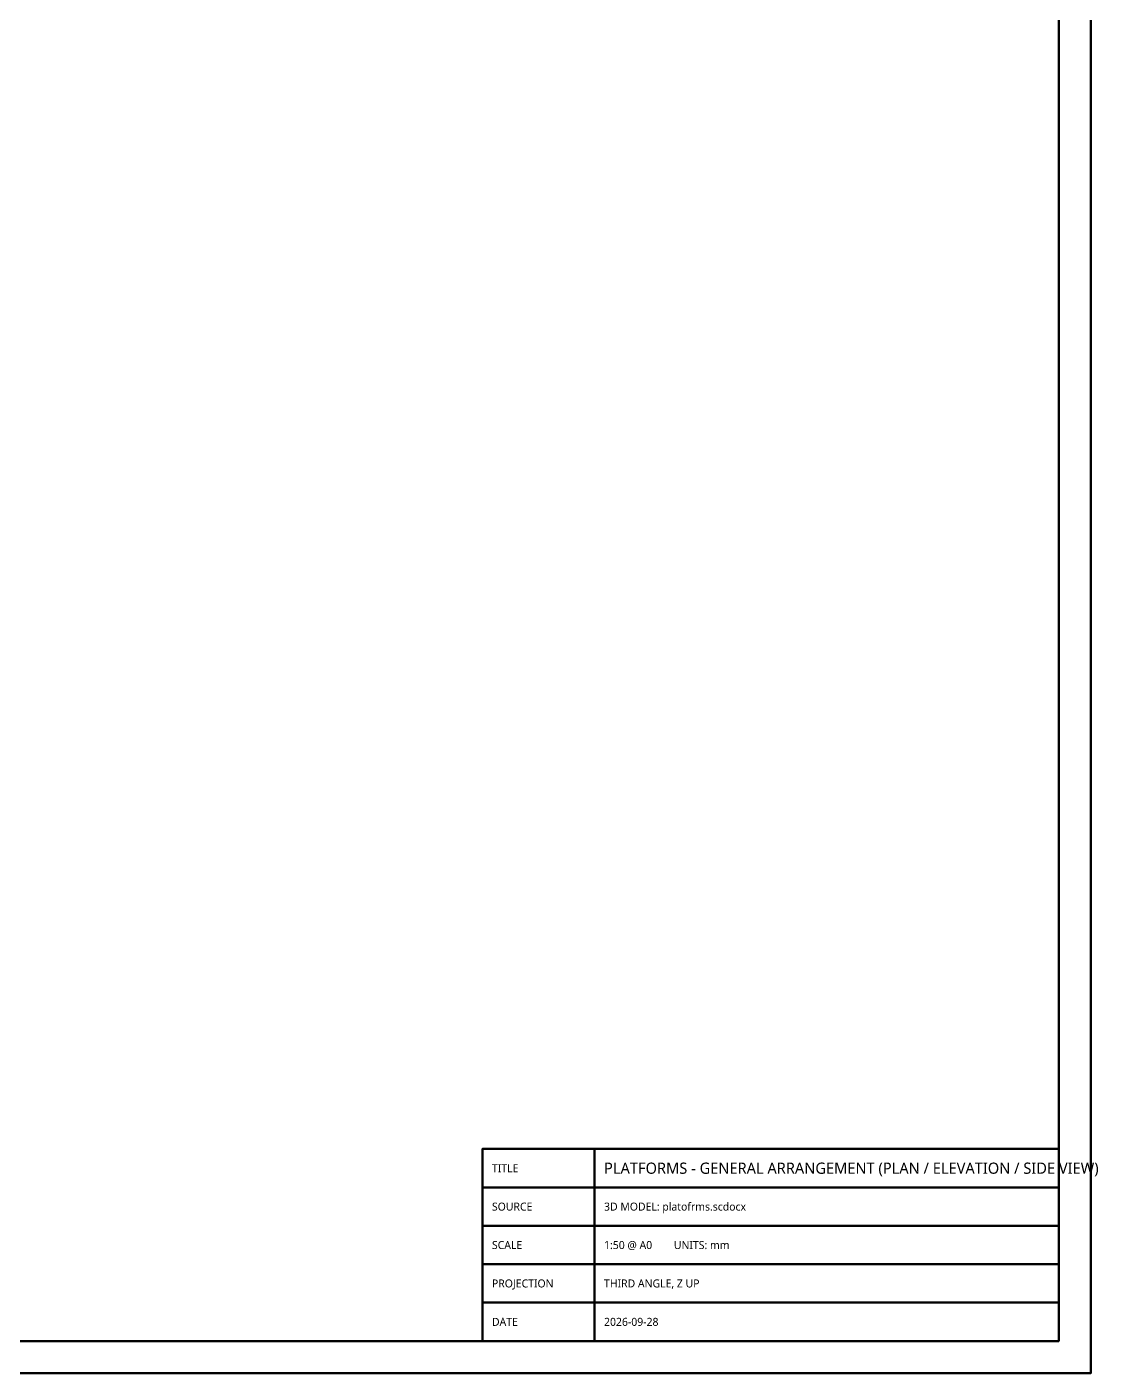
# Model space of a CAD drawing. Header units: millimetres. Extents: x -11795 to 47768, y 22971 to 65021.
# Drawn here: x 31045 to 47768, y 22971 to 43996 of the extents above; entities that cross this region are included whole.
import ezdxf
from ezdxf.enums import TextEntityAlignment as Align

# ---------------------------------------------------------------- set-up
doc = ezdxf.new("R2010")
doc.units = ezdxf.units.MM
doc.layers.add('FRAME', color=7, linetype='Continuous', lineweight=50)
doc.layers.add('TEXT', color=2, linetype='Continuous', lineweight=25)
doc.styles.add('OpenSans', font='OpenSans-Regular.ttf')

msp = doc.modelspace()

# ---------------------------------------------------------------- linework, layer by layer
at = {"layer": 'FRAME'}
for p, q in [((39905.4, 23471.3), (39905.4, 26471.3)), ((38155.4, 25871.3), (47155.4, 25871.3)), ((38155.4, 25271.3), (47155.4, 25271.3)), ((38155.4, 24671.3), (47155.4, 24671.3)), ((38155.4, 24071.3), (47155.4, 24071.3))]:
    msp.add_line(p, q, dxfattribs=at)
for points in [[(-11794.6, 22971.3), (47655.4, 22971.3), (47655.4, 65021.3), (-11794.6, 65021.3)], [(-11294.6, 23471.3), (47155.4, 23471.3), (47155.4, 64521.3), (-11294.6, 64521.3)], [(38155.4, 23471.3), (47155.4, 23471.3), (47155.4, 26471.3), (38155.4, 26471.3)]]:
    msp.add_lwpolyline(points, close=True, dxfattribs=at)

# ---------------------------------------------------------------- texts
at = {"layer": 'TEXT', "style": 'OpenSans'}
for s, height, p in [('TITLE', 125, (38305.4, 26171.3)), ('PLATFORMS - GENERAL ARRANGEMENT (PLAN / ELEVATION / SIDE VIEW)', 175, (40055.4, 26171.3)), ('SOURCE', 125, (38305.4, 25571.3)), ('3D MODEL: platofrms.scdocx', 125, (40055.4, 25571.3)), ('SCALE', 125, (38305.4, 24971.3)), ('1:50 @ A0        UNITS: mm', 125, (40055.4, 24971.3)), ('PROJECTION', 125, (38305.4, 24371.3)), ('THIRD ANGLE, Z UP', 125, (40055.4, 24371.3)), ('DATE', 125, (38305.4, 23771.3)), ('2026-09-28', 125, (40055.4, 23771.3))]:
    msp.add_text(s, height=height, dxfattribs=at).set_placement(p, align=Align.MIDDLE_LEFT)

doc.saveas('drawing.dxf')
